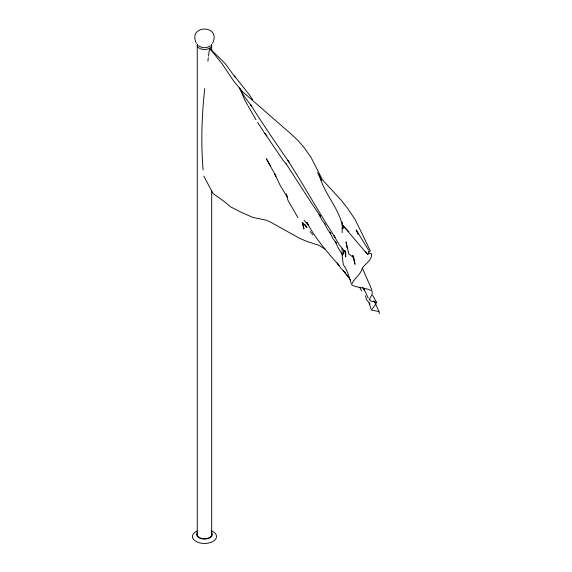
<?xml version="1.0" encoding="UTF-8"?>
<svg xmlns="http://www.w3.org/2000/svg" width="572" height="572" viewBox="0 0 572 572"><rect width="100%" height="100%" fill="white"/><g stroke="black" fill="none" stroke-linecap="round" stroke-linejoin="round"><path stroke-width="0.86" d="M342.063 248.32L342.199 256.199L343.314 264.793C347.418 270.141 349.135 276.898 351.144 283.226M342.256 222.015L342.185 232.675M208.473 56.149L209.574 48.27L224.903 63.242L235.085 77.206M207.893 61.247L208.294 57.765M204.74 88.567C201.752 115.587 200.851 142.943 203.11 170.048M343.272 226.219L342.921 228.8C340.462 210.217 325.825 196.024 320.277 178.278M344.037 250.5L343.028 254.283L343.958 251.909M372.629 295.374L376.569 302.331L375.082 305.198L371.285 310.103L378.971 311.511L379.458 313.599M212.527 43.358C221.943 24.317 187.001 24.317 196.418 43.358M348.891 231.653L342.778 225.368L367.403 254.261L369.698 251.208L368.625 251.794M210.367 45.71C207.078 48.405 201.866 48.405 198.577 45.71M369.04 251.53L370.377 250.915L355.241 219.677L347.225 207.865L341.355 200.364L322.422 179.78L310.932 157.193L303.625 146.933L297.976 140.533L291.513 134.42L242.685 91.777L234.241 81.86L221.979 63.635L209.574 48.27M367.403 254.261L370.406 253.446L371.678 253.882C372.122 260.367 365.472 263.47 362.312 268.168C360.675 274.839 354.004 278.285 351.616 284.477L352.016 285.121C358.265 288.152 365.858 287.616 372.115 291.012L372.2 294.137L369.162 299.842L370.649 300.128L370.885 301.101L376.569 302.331M325.232 249.249L318.976 245.302L306.764 241.413L299.099 238.052L270.299 221.972L266.302 220.213L252.974 217.467L241.348 212.369L230.466 206.771L225.246 202.252L213.034 193.529L203.775 176.105M353.968 257.85L348.777 253.897L346.031 241.877L347.19 248.005M350.6 280.101L346.053 273.995M344.902 271.979L345.531 273.294L341.026 268.418L337.237 262.956L339.053 265.515C327.377 251.966 315.05 238.438 306.935 222.394L308.422 225.239L304.018 220.177M234.263 75.811L249.02 94.38L252.66 99.707M286.686 164.436L283.419 160.739L264.793 133.355L266.924 135.864M310.081 231.524L312.812 234.677M345.531 273.294L343.465 270.906L347.619 276.09M345.738 252.667L345.009 250.772L345.738 256.964L345.738 252.667L339.182 244.687L333.898 235.621L334.985 237.258C318.597 212.026 304.068 185.578 287.723 160.274L289.003 162.048C275.747 143.1 262.784 123.924 250.414 104.369L251.616 106.042L245.152 97.648L239.682 88.588M325.068 224.16L322.043 220.299L319.155 214.443L320.52 216.566C308.758 199.17 297.526 181.403 286.107 163.756M369.791 303.796L366.545 299.556L365.408 295.753M361.683 291.034L359.666 287.173M306.964 227.627L304.49 224.281L306.871 227.041L302.109 222.351L303.975 228.943L302.502 222.451M369.955 303.989L369.205 302.96L370.878 308.866M362.634 287.237L364.693 290.133L363.713 288.588L368.232 298.041M264.807 133.541L257.693 122.437M368.618 250.157L356.156 229.894L358.022 234.191M255.941 119.662L248.098 106.02M373.709 300.858L374.96 302.81M270.37 165.744L266.359 158.766L275.997 176.269L274.481 173.595L280.309 185.585L287.194 197.018L286.35 193.887L287.959 200.336L297.962 217.66M247.683 105.284L244.802 100.15L239.596 87.909M375.382 303.46L378.971 311.511M324.56 223.43L327.441 229.279L330.938 233.798L329.93 232.454L332.732 238.324L336.565 243.572L335.292 241.498L337.945 247.433L342.464 255.083M353.66 257.221L352.745 255.327L354.99 264.328L354.097 258.658M317.574 172.68L321.264 180.18L318.962 174.274M365.558 251.473L366.209 252.867M362.433 268.197L371.779 289.697M211.69 45.324L211.69 50.679M211.69 190.891L211.69 534.727M197.254 45.324L197.254 534.727M211.447 44.244A7.221 4.168 0 0 1 204.469 49.492A7.221 4.168 0 0 1 197.497 44.244M211.819 531.009A12.033 6.95 0 0 1 214 540.754L211.776 542.034A12.033 6.95 0 0 1 194.909 540.726A12.033 6.95 0 0 1 197.168 530.988M211.69 534.005A7.279 4.204 0 0 1 204.454 538.752A7.279 4.204 0 0 1 197.254 533.991M211.733 532.818A7.851 4.533 0 0 1 204.454 539.081A7.851 4.533 0 0 1 197.226 532.804"/></g></svg>
